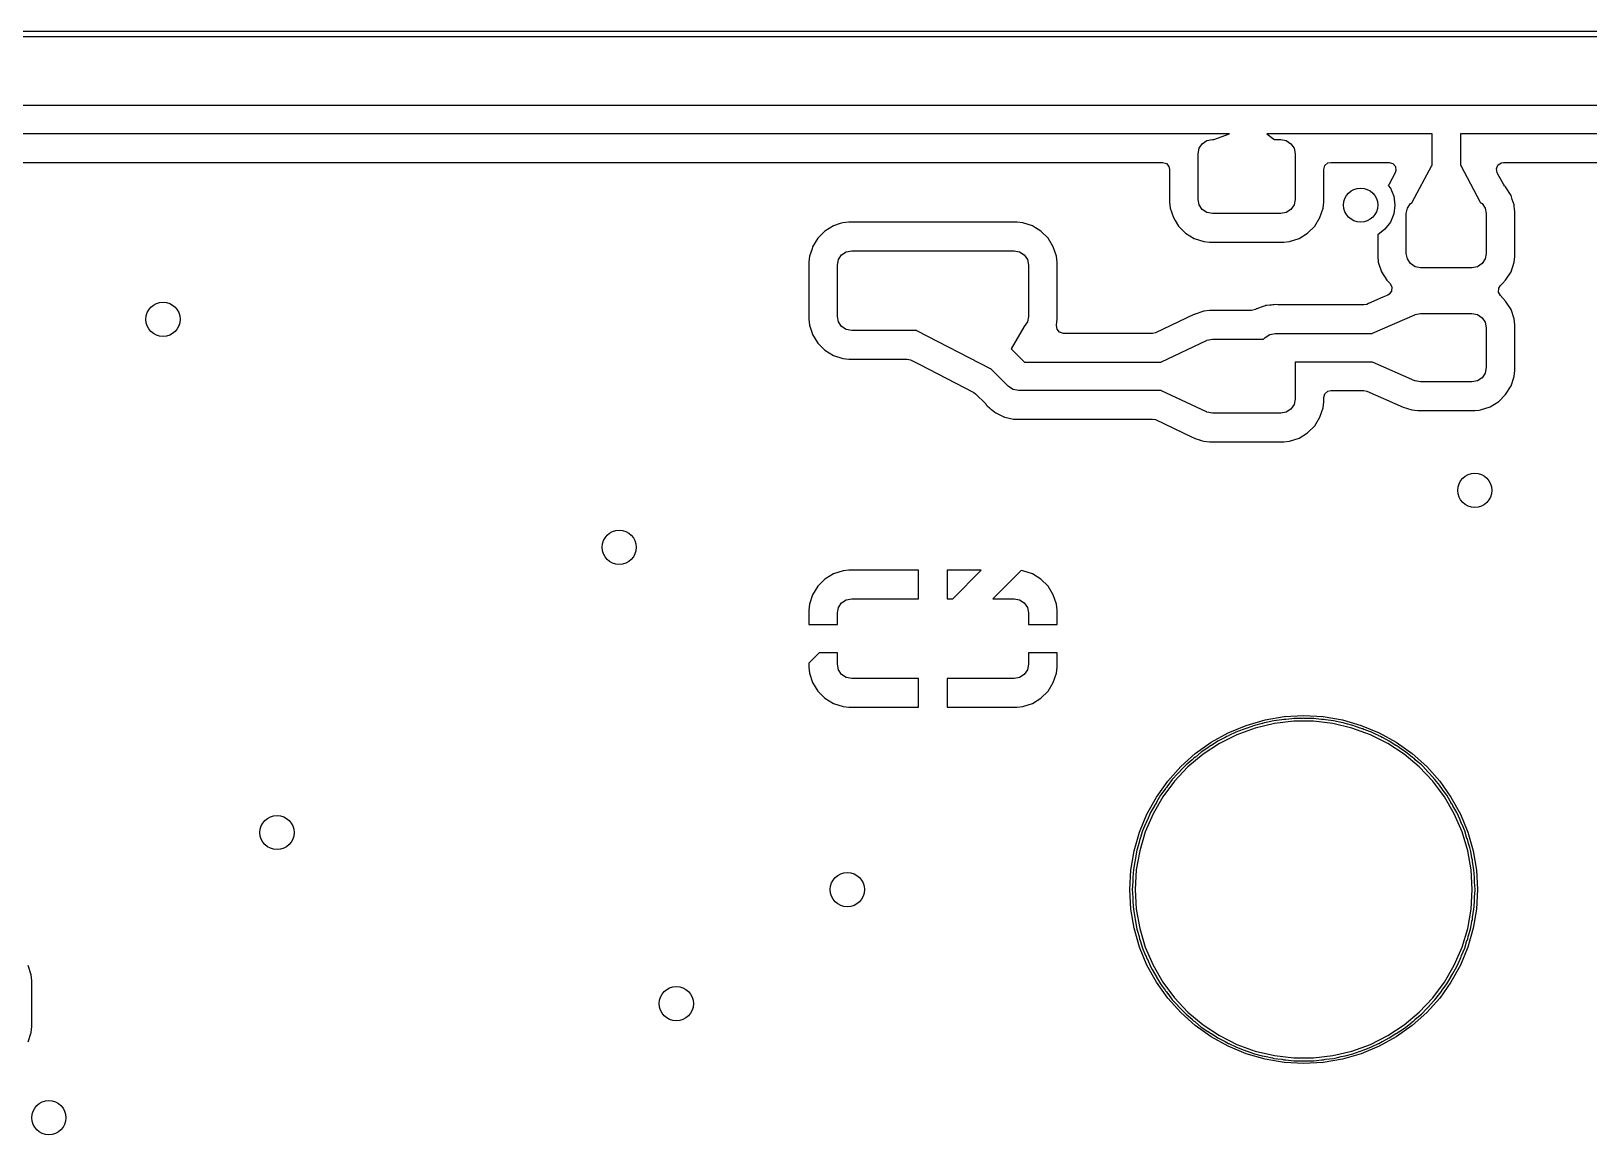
# Model space of a CAD drawing. Extents: x 1.18 to 9.06, y -3.74 to -1.97.
# Drawn here: x 4.555 to 5.63, y -2.728 to -1.967 of the extents above; entities that cross this region are included whole.
import ezdxf

# ---------------------------------------------------------------- set-up
doc = ezdxf.new("R2010")
doc.units = 0
doc.header["$MEASUREMENT"] = 0
doc.layers.add('BLACK', color=7, linetype='CONTINUOUS')

msp = doc.modelspace()

# ---------------------------------------------------------------- linework, layer by layer
at = {"layer": 'BLACK', "linetype": 'CONTINUOUS'}
for p, q in [((1.1811, -1.9665), (9.0551, -1.9665)), ((9.0531, -1.9705), (1.1831, -1.9705)), ((4.3701, -2.0177), (5.3937, -2.0177)), ((5.3937, -2.0177), (5.5315, -2.0177)), ((5.5315, -2.0177), (6.4173, -2.0177)), ((5.3819, -2.0374), (4.3858, -2.0374)), ((5.3631, -2.0442), (5.3663, -2.0421)), ((5.3663, -2.0421), (5.3701, -2.0413)), ((5.3701, -2.0413), (5.3711, -2.0413)), ((5.3711, -2.0413), (5.3819, -2.0374)), ((5.5217, -2.0374), (5.4076, -2.0374)), ((5.4076, -2.0374), (5.4124, -2.0411)), ((5.4124, -2.0411), (5.4126, -2.0413)), ((5.4126, -2.0413), (5.4173, -2.0413)), ((5.4173, -2.0413), (5.4211, -2.0421)), ((5.4211, -2.0421), (5.4243, -2.0442)), ((5.5217, -2.0592), (5.5217, -2.0374)), ((6.4018, -2.0374), (5.5413, -2.0374)), ((5.5413, -2.0374), (5.5413, -2.0592)), ((5.3602, -2.0512), (5.361, -2.0474)), ((5.3602, -2.0827), (5.3602, -2.0512)), ((5.361, -2.0474), (5.3631, -2.0442)), ((5.4243, -2.0442), (5.4264, -2.0474)), ((5.4264, -2.0474), (5.4272, -2.0512)), ((5.4272, -2.0512), (5.4272, -2.0827)), ((4.4606, -2.0571), (5.3356, -2.0571)), ((5.3356, -2.0571), (5.3383, -2.0579)), ((5.3383, -2.0579), (5.3401, -2.06)), ((5.3401, -2.06), (5.3405, -2.062)), ((5.3405, -2.062), (5.3405, -2.0846)), ((5.4469, -2.062), (5.4476, -2.0593)), ((5.4469, -2.0846), (5.4469, -2.062)), ((5.4476, -2.0593), (5.4497, -2.0575)), ((5.4497, -2.0575), (5.4518, -2.0571)), ((5.4518, -2.0571), (5.492, -2.0571)), ((5.492, -2.0571), (5.4946, -2.0579)), ((5.4963, -2.0643), (5.4921, -2.0721)), ((5.4946, -2.0579), (5.4964, -2.06)), ((5.4968, -2.0627), (5.4963, -2.0643)), ((5.4964, -2.06), (5.4968, -2.0627)), ((5.508, -2.0845), (5.5215, -2.0593)), ((5.5215, -2.0593), (5.5217, -2.0592)), ((5.5413, -2.0592), (5.5414, -2.0592)), ((5.5414, -2.0592), (5.5415, -2.0593)), ((5.5415, -2.0593), (5.5549, -2.0845)), ((5.5661, -2.0616), (5.5671, -2.059)), ((5.5667, -2.0643), (5.5661, -2.0616)), ((5.568, -2.0668), (5.5667, -2.0643)), ((5.5671, -2.059), (5.5693, -2.0574)), ((5.5693, -2.0574), (5.571, -2.0571)), ((5.571, -2.0571), (6.3268, -2.0571)), ((5.4921, -2.0721), (5.4915, -2.073)), ((5.4915, -2.073), (5.4929, -2.0748)), ((5.4929, -2.0748), (5.4953, -2.0805)), ((5.5709, -2.0721), (5.568, -2.0668)), ((5.5717, -2.0732), (5.5709, -2.0721)), ((5.5725, -2.0741), (5.5717, -2.0732)), ((5.5762, -2.0799), (5.5725, -2.0741)), ((5.3405, -2.0846), (5.3405, -2.0846)), ((5.3405, -2.0846), (5.3409, -2.0887)), ((5.361, -2.0864), (5.3602, -2.0827)), ((5.4272, -2.0827), (5.4264, -2.0864)), ((5.4465, -2.0887), (5.4469, -2.0846)), ((5.4953, -2.0805), (5.4961, -2.0866)), ((5.5047, -2.0888), (5.5068, -2.0856)), ((5.5068, -2.0856), (5.508, -2.0848)), ((5.508, -2.0848), (5.508, -2.0845)), ((5.508, -2.0848), (5.508, -2.0848)), ((5.5549, -2.0845), (5.555, -2.0848)), ((5.555, -2.0848), (5.5562, -2.0856)), ((5.5562, -2.0856), (5.5583, -2.0888)), ((5.5771, -2.0827), (5.5762, -2.0799)), ((5.5783, -2.0865), (5.5771, -2.0827)), ((5.3409, -2.0887), (5.3409, -2.0887)), ((5.3409, -2.0887), (5.3431, -2.0952)), ((5.3431, -2.0952), (5.3431, -2.0952)), ((5.3431, -2.0952), (5.3443, -2.0972)), ((5.3631, -2.0896), (5.361, -2.0864)), ((5.3663, -2.0918), (5.3631, -2.0896)), ((5.3701, -2.0925), (5.3663, -2.0918)), ((5.4173, -2.0925), (5.3701, -2.0925)), ((5.4211, -2.0918), (5.4173, -2.0925)), ((5.4243, -2.0896), (5.4211, -2.0918)), ((5.4264, -2.0864), (5.4243, -2.0896)), ((5.4407, -2.1011), (5.4443, -2.0952)), ((5.4443, -2.0952), (5.4465, -2.0887)), ((5.4953, -2.0927), (5.4929, -2.0984)), ((5.4961, -2.0866), (5.4953, -2.0927)), ((5.5039, -2.0925), (5.5047, -2.0888)), ((5.5039, -2.1201), (5.5039, -2.0925)), ((5.5583, -2.0888), (5.5591, -2.0925)), ((5.5591, -2.0925), (5.5591, -2.1201)), ((5.5787, -2.0901), (5.5783, -2.0865)), ((5.5783, -2.0865), (5.5783, -2.0865)), ((5.5788, -2.0906), (5.5787, -2.0901)), ((5.5788, -2.122), (5.5788, -2.0906)), ((5.1026, -2.1046), (5.0977, -2.1095)), ((5.1085, -2.101), (5.1026, -2.1046)), ((5.1132, -2.0994), (5.1085, -2.101)), ((5.1085, -2.101), (5.1085, -2.101)), ((5.115, -2.0988), (5.1132, -2.0994)), ((5.1191, -2.0984), (5.115, -2.0988)), ((5.115, -2.0988), (5.115, -2.0988)), ((5.2352, -2.0984), (5.1191, -2.0984)), ((5.1191, -2.0984), (5.1191, -2.0984)), ((5.2393, -2.0988), (5.2352, -2.0984)), ((5.2352, -2.0984), (5.2352, -2.0984)), ((5.2458, -2.101), (5.2393, -2.0988)), ((5.2393, -2.0988), (5.2393, -2.0988)), ((5.2479, -2.1022), (5.2458, -2.101)), ((5.2458, -2.101), (5.2458, -2.101)), ((5.2458, -2.101), (5.2458, -2.101)), ((5.2517, -2.1046), (5.2479, -2.1022)), ((5.2566, -2.1095), (5.2517, -2.1046)), ((5.3443, -2.0972), (5.3467, -2.1011)), ((5.3467, -2.1011), (5.3516, -2.106)), ((5.3516, -2.106), (5.3575, -2.1096)), ((5.4299, -2.1096), (5.4358, -2.106)), ((5.4358, -2.106), (5.4407, -2.1011)), ((5.4843, -2.1071), (5.4842, -2.1071)), ((5.4842, -2.1071), (5.4842, -2.122)), ((5.4891, -2.1033), (5.4843, -2.1071)), ((5.4929, -2.0984), (5.4891, -2.1033)), ((5.0937, -2.1167), (5.0919, -2.1219)), ((5.0941, -2.1154), (5.0937, -2.1167)), ((5.0977, -2.1095), (5.0941, -2.1154)), ((5.0941, -2.1154), (5.0941, -2.1154)), ((5.1173, -2.1189), (5.1211, -2.1181)), ((5.1211, -2.1181), (5.2333, -2.1181)), ((5.2333, -2.1181), (5.237, -2.1189)), ((5.2602, -2.1154), (5.2566, -2.1095)), ((5.2624, -2.1219), (5.2602, -2.1154)), ((5.3575, -2.1096), (5.3641, -2.1118)), ((5.3641, -2.1118), (5.3681, -2.1122)), ((5.3681, -2.1122), (5.4193, -2.1122)), ((5.4193, -2.1122), (5.4233, -2.1118)), ((5.4233, -2.1118), (5.4299, -2.1096)), ((5.0919, -2.1219), (5.0915, -2.126)), ((5.0915, -2.126), (5.0915, -2.1654)), ((5.0919, -2.1219), (5.0919, -2.1219)), ((5.0919, -2.1219), (5.0919, -2.1219)), ((5.1112, -2.128), (5.112, -2.1242)), ((5.1112, -2.1634), (5.1112, -2.128)), ((5.112, -2.1242), (5.1141, -2.121)), ((5.1141, -2.121), (5.1173, -2.1189)), ((5.237, -2.1189), (5.2402, -2.121)), ((5.2402, -2.121), (5.2424, -2.1242)), ((5.2424, -2.1242), (5.2431, -2.128)), ((5.2431, -2.128), (5.2431, -2.1634)), ((5.2628, -2.126), (5.2624, -2.1219)), ((5.2628, -2.1654), (5.2628, -2.126)), ((5.4842, -2.122), (5.4842, -2.122)), ((5.4842, -2.122), (5.4846, -2.1261)), ((5.4846, -2.1261), (5.4846, -2.1261)), ((5.4846, -2.1261), (5.4868, -2.1327)), ((5.5047, -2.1238), (5.5039, -2.1201)), ((5.5068, -2.127), (5.5047, -2.1238)), ((5.51, -2.1292), (5.5068, -2.127)), ((5.5562, -2.127), (5.553, -2.1292)), ((5.5583, -2.1238), (5.5562, -2.127)), ((5.5591, -2.1201), (5.5583, -2.1238)), ((5.5762, -2.1327), (5.5783, -2.1261)), ((5.5783, -2.1261), (5.5788, -2.122)), ((5.4868, -2.1327), (5.4868, -2.1327)), ((5.4868, -2.1327), (5.4904, -2.1385)), ((5.4904, -2.1385), (5.4927, -2.1408)), ((5.5138, -2.1299), (5.51, -2.1292)), ((5.5492, -2.1299), (5.5138, -2.1299)), ((5.553, -2.1292), (5.5492, -2.1299)), ((5.5703, -2.1408), (5.5725, -2.1385)), ((5.5725, -2.1385), (5.5762, -2.1327)), ((5.4877, -2.1502), (5.4779, -2.1545)), ((5.4912, -2.1487), (5.4877, -2.1502)), ((5.4922, -2.1481), (5.4912, -2.1487)), ((5.4938, -2.1459), (5.4922, -2.1481)), ((5.4927, -2.1408), (5.494, -2.1432)), ((5.494, -2.1432), (5.4938, -2.1459)), ((5.5675, -2.1467), (5.5677, -2.144)), ((5.5689, -2.1491), (5.5675, -2.1467)), ((5.5677, -2.144), (5.5689, -2.1422)), ((5.5689, -2.1422), (5.5703, -2.1408)), ((5.5725, -2.1528), (5.5689, -2.1491)), ((5.3641, -2.1598), (5.3575, -2.162)), ((5.3681, -2.1594), (5.3641, -2.1598)), ((5.3641, -2.1598), (5.3641, -2.1598)), ((5.3971, -2.1594), (5.3681, -2.1594)), ((5.3681, -2.1594), (5.3681, -2.1594)), ((5.3998, -2.1586), (5.3971, -2.1594)), ((5.3971, -2.1594), (5.3971, -2.1594)), ((5.4, -2.1585), (5.3998, -2.1586)), ((5.4003, -2.1583), (5.4, -2.1585)), ((5.4006, -2.1582), (5.4003, -2.1583)), ((5.4003, -2.1583), (5.4003, -2.1583)), ((5.4008, -2.1581), (5.4006, -2.1582)), ((5.4006, -2.1582), (5.4006, -2.1582)), ((5.4037, -2.1571), (5.4008, -2.1581)), ((5.4065, -2.1561), (5.4037, -2.1571)), ((5.4068, -2.156), (5.4065, -2.1561)), ((5.4071, -2.156), (5.4068, -2.156)), ((5.4068, -2.156), (5.4068, -2.156)), ((5.4074, -2.1559), (5.4071, -2.156)), ((5.4071, -2.156), (5.4071, -2.156)), ((5.4098, -2.1557), (5.4074, -2.1559)), ((5.4104, -2.1556), (5.4098, -2.1557)), ((5.4108, -2.1556), (5.4104, -2.1556)), ((5.4117, -2.1555), (5.4108, -2.1556)), ((5.412, -2.1555), (5.4117, -2.1555)), ((5.4122, -2.1555), (5.412, -2.1555)), ((5.4125, -2.1555), (5.4122, -2.1555)), ((5.4143, -2.1553), (5.4125, -2.1555)), ((5.4152, -2.1554), (5.4143, -2.1553)), ((5.4159, -2.1555), (5.4152, -2.1554)), ((5.4747, -2.1555), (5.4159, -2.1555)), ((5.4766, -2.1551), (5.4747, -2.1555)), ((5.4779, -2.1545), (5.4766, -2.1551)), ((5.5762, -2.1587), (5.5725, -2.1528)), ((5.5783, -2.1652), (5.5762, -2.1587)), ((5.0915, -2.1654), (5.0919, -2.1694)), ((5.0919, -2.1694), (5.0936, -2.1744)), ((5.112, -2.1672), (5.1112, -2.1634)), ((5.1141, -2.1703), (5.112, -2.1672)), ((5.1173, -2.1725), (5.1141, -2.1703)), ((5.2402, -2.1705), (5.2312, -2.1857)), ((5.2424, -2.1672), (5.2402, -2.1703)), ((5.2402, -2.1703), (5.2402, -2.1704)), ((5.2402, -2.1704), (5.2402, -2.1704)), ((5.2402, -2.1704), (5.2402, -2.1705)), ((5.2431, -2.1634), (5.2424, -2.1672)), ((5.2624, -2.1694), (5.2628, -2.1654)), ((5.2624, -2.1695), (5.2624, -2.1694)), ((5.2624, -2.1694), (5.2624, -2.1694)), ((5.2624, -2.1696), (5.2624, -2.1695)), ((5.2624, -2.1697), (5.2624, -2.1696)), ((5.2624, -2.1696), (5.2624, -2.1696)), ((5.2628, -2.1723), (5.2624, -2.1697)), ((5.2624, -2.1697), (5.2624, -2.1697)), ((5.3573, -2.1621), (5.3307, -2.1747)), ((5.3575, -2.162), (5.3573, -2.1621)), ((5.3575, -2.162), (5.3575, -2.162)), ((5.3575, -2.162), (5.3575, -2.162)), ((5.4806, -2.1751), (5.5097, -2.1623)), ((5.5097, -2.1623), (5.5098, -2.1623)), ((5.5098, -2.1623), (5.51, -2.1622)), ((5.51, -2.1622), (5.5138, -2.1614)), ((5.5138, -2.1614), (5.5492, -2.1614)), ((5.5492, -2.1614), (5.553, -2.1622)), ((5.553, -2.1622), (5.5562, -2.1643)), ((5.5562, -2.1643), (5.5583, -2.1675)), ((5.5583, -2.1675), (5.5591, -2.1713)), ((5.5591, -2.1713), (5.5591, -2.1988)), ((5.5788, -2.1693), (5.5783, -2.1652)), ((5.5788, -2.2008), (5.5788, -2.1693)), ((5.0936, -2.1744), (5.0941, -2.176)), ((5.0941, -2.176), (5.0977, -2.1818)), ((5.0977, -2.1818), (5.1026, -2.1867)), ((5.1211, -2.1732), (5.1173, -2.1725)), ((5.166, -2.1732), (5.1211, -2.1732)), ((5.1661, -2.1734), (5.166, -2.1732)), ((5.217, -2.1995), (5.1661, -2.1734)), ((5.2646, -2.1744), (5.2628, -2.1723)), ((5.2672, -2.1752), (5.2646, -2.1744)), ((5.3287, -2.1752), (5.2672, -2.1752)), ((5.3307, -2.1747), (5.3287, -2.1752)), ((5.3349, -2.1948), (5.366, -2.18)), ((5.366, -2.18), (5.3661, -2.18)), ((5.3661, -2.18), (5.3663, -2.1799)), ((5.3663, -2.1799), (5.3701, -2.1791)), ((5.3701, -2.1791), (5.4054, -2.1791)), ((5.4054, -2.1791), (5.4064, -2.1781)), ((5.4064, -2.1781), (5.4096, -2.1759)), ((5.4096, -2.1759), (5.4134, -2.1752)), ((5.4134, -2.1752), (5.4134, -2.1752)), ((5.4134, -2.1752), (5.4804, -2.1752)), ((5.4804, -2.1752), (5.4806, -2.1751)), ((5.4804, -2.1752), (5.4804, -2.1752)), ((5.1026, -2.1867), (5.1085, -2.1903)), ((5.1085, -2.1903), (5.115, -2.1925)), ((5.115, -2.1925), (5.1191, -2.1929)), ((5.1191, -2.1929), (5.1594, -2.1929)), ((5.1594, -2.1929), (5.1616, -2.1935)), ((5.1616, -2.1935), (5.1676, -2.1965)), ((5.2312, -2.1857), (5.2312, -2.1858)), ((5.2312, -2.1858), (5.2403, -2.1949)), ((5.1676, -2.1965), (5.2053, -2.2159)), ((5.2171, -2.1996), (5.217, -2.1995)), ((5.2293, -2.2117), (5.2171, -2.1996)), ((5.2403, -2.1949), (5.3348, -2.1949)), ((5.3348, -2.1949), (5.3348, -2.1948)), ((5.3348, -2.1948), (5.3349, -2.1948)), ((5.4805, -2.1949), (5.4272, -2.1949)), ((5.4272, -2.1949), (5.4272, -2.2205)), ((5.4806, -2.195), (5.4805, -2.1949)), ((5.5097, -2.2078), (5.4806, -2.195)), ((5.5583, -2.2026), (5.5562, -2.2058)), ((5.5591, -2.1988), (5.5583, -2.2026)), ((5.5783, -2.2048), (5.5788, -2.2008)), ((5.2325, -2.2138), (5.2293, -2.2117)), ((5.2293, -2.2117), (5.2293, -2.2117)), ((5.2362, -2.2146), (5.2325, -2.2138)), ((5.3348, -2.2146), (5.2362, -2.2146)), ((5.3349, -2.2147), (5.3348, -2.2146)), ((5.366, -2.2294), (5.3349, -2.2147)), ((5.4497, -2.215), (5.4518, -2.2146)), ((5.4518, -2.2146), (5.4747, -2.2146)), ((5.4747, -2.2146), (5.4766, -2.215)), ((5.4766, -2.215), (5.5017, -2.226)), ((5.5099, -2.2078), (5.5097, -2.2078)), ((5.51, -2.2079), (5.5099, -2.2078)), ((5.5138, -2.2087), (5.51, -2.2079)), ((5.5492, -2.2087), (5.5138, -2.2087)), ((5.553, -2.2079), (5.5492, -2.2087)), ((5.5562, -2.2058), (5.553, -2.2079)), ((5.5725, -2.2173), (5.5762, -2.2114)), ((5.5762, -2.2114), (5.5783, -2.2048)), ((5.2053, -2.2159), (5.2065, -2.2168)), ((5.2065, -2.2168), (5.2136, -2.2238)), ((5.2136, -2.2238), (5.214, -2.2244)), ((5.214, -2.2244), (5.2146, -2.2251)), ((5.2146, -2.2251), (5.2162, -2.2265)), ((5.4264, -2.2242), (5.4243, -2.2274)), ((5.4272, -2.2205), (5.4264, -2.2242)), ((5.4465, -2.2265), (5.4469, -2.2224)), ((5.4469, -2.2195), (5.4476, -2.2168)), ((5.4469, -2.2224), (5.4469, -2.2195)), ((5.4476, -2.2168), (5.4497, -2.215)), ((5.5618, -2.2258), (5.5677, -2.2222)), ((5.5677, -2.2222), (5.5725, -2.2173)), ((5.2162, -2.2265), (5.2163, -2.2266)), ((5.2163, -2.2266), (5.2165, -2.2268)), ((5.2165, -2.2268), (5.2165, -2.2268)), ((5.2165, -2.2268), (5.2172, -2.2274)), ((5.2172, -2.2274), (5.2176, -2.2276)), ((5.2176, -2.2276), (5.2199, -2.2296)), ((5.2199, -2.2296), (5.2199, -2.2296)), ((5.2199, -2.2296), (5.2201, -2.2297)), ((5.2201, -2.2297), (5.2201, -2.2297)), ((5.2201, -2.2297), (5.2204, -2.2299)), ((5.2204, -2.2299), (5.2204, -2.2299)), ((5.2204, -2.2299), (5.2206, -2.23)), ((5.2206, -2.23), (5.2206, -2.23)), ((5.2206, -2.23), (5.2206, -2.23)), ((5.2206, -2.23), (5.2233, -2.2313)), ((5.2233, -2.2313), (5.226, -2.2327)), ((5.226, -2.2327), (5.226, -2.2327)), ((5.226, -2.2327), (5.2263, -2.2328)), ((5.2263, -2.2328), (5.2263, -2.2328)), ((5.2263, -2.2328), (5.2266, -2.2329)), ((5.2266, -2.2329), (5.2266, -2.2329)), ((5.2266, -2.2329), (5.2269, -2.233)), ((5.2269, -2.233), (5.2298, -2.2336)), ((5.2298, -2.2336), (5.2298, -2.2336)), ((5.2298, -2.2336), (5.2328, -2.2343)), ((5.2328, -2.2343), (5.2328, -2.2343)), ((5.2328, -2.2343), (5.233, -2.2343)), ((5.233, -2.2343), (5.233, -2.2343)), ((5.233, -2.2343), (5.2333, -2.2343)), ((5.2333, -2.2343), (5.2333, -2.2343)), ((5.2333, -2.2343), (5.2336, -2.2344)), ((5.2336, -2.2344), (5.2366, -2.2343)), ((5.2336, -2.2344), (5.2336, -2.2344)), ((5.2336, -2.2344), (5.2336, -2.2344)), ((5.2366, -2.2343), (5.3287, -2.2343)), ((5.3287, -2.2343), (5.3307, -2.2347)), ((5.3307, -2.2347), (5.3561, -2.2468)), ((5.3662, -2.2295), (5.366, -2.2294)), ((5.3663, -2.2296), (5.3662, -2.2295)), ((5.3701, -2.2303), (5.3663, -2.2296)), ((5.4173, -2.2303), (5.3701, -2.2303)), ((5.4211, -2.2296), (5.4173, -2.2303)), ((5.4243, -2.2274), (5.4211, -2.2296)), ((5.4407, -2.2389), (5.4443, -2.233)), ((5.4443, -2.233), (5.4465, -2.2265)), ((5.5017, -2.226), (5.5047, -2.2269)), ((5.5047, -2.2269), (5.5078, -2.228)), ((5.5078, -2.228), (5.5118, -2.2284)), ((5.5118, -2.2284), (5.5512, -2.2284)), ((5.5512, -2.2284), (5.5542, -2.2281)), ((5.5512, -2.2284), (5.5512, -2.2284)), ((5.5512, -2.2284), (5.5512, -2.2284)), ((5.5542, -2.2281), (5.5552, -2.228)), ((5.5552, -2.228), (5.5618, -2.2258)), ((5.3561, -2.2468), (5.3573, -2.2473)), ((5.4299, -2.2474), (5.4358, -2.2438)), ((5.4358, -2.2438), (5.4407, -2.2389)), ((5.3573, -2.2473), (5.3575, -2.2474)), ((5.3575, -2.2474), (5.3575, -2.2474)), ((5.3575, -2.2474), (5.3575, -2.2474)), ((5.3575, -2.2474), (5.3581, -2.2476)), ((5.3581, -2.2476), (5.3612, -2.2487)), ((5.3612, -2.2487), (5.3612, -2.2487)), ((5.3612, -2.2487), (5.3614, -2.2488)), ((5.3614, -2.2488), (5.3617, -2.2489)), ((5.3617, -2.2489), (5.3619, -2.2489)), ((5.3619, -2.2489), (5.3619, -2.2489)), ((5.3619, -2.2489), (5.3623, -2.249)), ((5.3623, -2.249), (5.3641, -2.2496)), ((5.3641, -2.2496), (5.3681, -2.25)), ((5.3681, -2.25), (5.4193, -2.25)), ((5.4193, -2.25), (5.4233, -2.2496)), ((5.4233, -2.2496), (5.4299, -2.2474)), ((5.1085, -2.3412), (5.1026, -2.3448)), ((5.1151, -2.339), (5.1085, -2.3412)), ((5.1085, -2.3412), (5.1085, -2.3412)), ((5.1191, -2.3386), (5.1151, -2.339)), ((5.1151, -2.339), (5.1151, -2.339)), ((5.1673, -2.3386), (5.1191, -2.3386)), ((5.1191, -2.3386), (5.1191, -2.3386)), ((5.1673, -2.3583), (5.1673, -2.3386)), ((5.2105, -2.3386), (5.187, -2.3386)), ((5.187, -2.3386), (5.187, -2.3583)), ((5.1908, -2.3583), (5.2105, -2.3386)), ((5.238, -2.3389), (5.2186, -2.3583)), ((5.2393, -2.339), (5.238, -2.3389)), ((5.2458, -2.3412), (5.2393, -2.339)), ((5.2517, -2.3448), (5.2458, -2.3412)), ((5.2458, -2.3412), (5.2458, -2.3412)), ((5.0977, -2.3497), (5.0941, -2.3555)), ((5.1026, -2.3448), (5.0977, -2.3497)), ((5.0977, -2.3497), (5.0977, -2.3497)), ((5.1026, -2.3448), (5.1026, -2.3448)), ((5.2566, -2.3497), (5.2517, -2.3448)), ((5.2517, -2.3448), (5.2517, -2.3448)), ((5.2602, -2.3555), (5.2566, -2.3497)), ((5.2566, -2.3497), (5.2566, -2.3497)), ((5.0919, -2.3621), (5.0915, -2.3661)), ((5.0941, -2.3555), (5.0919, -2.3621)), ((5.0941, -2.3555), (5.0941, -2.3555)), ((5.1112, -2.3681), (5.112, -2.3643)), ((5.112, -2.3643), (5.1141, -2.3612)), ((5.1141, -2.3612), (5.1173, -2.359)), ((5.1173, -2.359), (5.1211, -2.3583)), ((5.1211, -2.3583), (5.1673, -2.3583)), ((5.187, -2.3583), (5.1908, -2.3583)), ((5.2186, -2.3583), (5.2333, -2.3583)), ((5.2333, -2.3583), (5.237, -2.359)), ((5.237, -2.359), (5.2402, -2.3612)), ((5.2402, -2.3612), (5.2424, -2.3643)), ((5.2424, -2.3643), (5.2431, -2.3681)), ((5.2624, -2.3621), (5.2602, -2.3555)), ((5.2602, -2.3555), (5.2602, -2.3555)), ((5.2628, -2.3661), (5.2624, -2.3621)), ((5.2624, -2.3621), (5.2624, -2.3621)), ((5.0915, -2.3661), (5.0915, -2.376)), ((5.0915, -2.376), (5.0945, -2.376)), ((5.0945, -2.376), (5.0945, -2.376)), ((5.0945, -2.376), (5.0945, -2.376)), ((5.0945, -2.376), (5.1112, -2.376)), ((5.1112, -2.376), (5.1112, -2.3681)), ((5.2431, -2.3681), (5.2431, -2.376)), ((5.2431, -2.376), (5.2628, -2.376)), ((5.2628, -2.376), (5.2628, -2.3661)), ((5.2628, -2.3661), (5.2628, -2.3661)), ((5.0986, -2.3957), (5.0915, -2.4027)), ((5.1112, -2.3957), (5.0986, -2.3957)), ((5.1112, -2.4035), (5.1112, -2.3957)), ((5.2628, -2.3957), (5.2431, -2.3957)), ((5.2431, -2.3957), (5.2431, -2.4035)), ((5.2628, -2.4055), (5.2628, -2.3957)), ((5.0915, -2.4027), (5.0915, -2.4055)), ((5.0915, -2.4055), (5.0919, -2.4096)), ((5.112, -2.4073), (5.1112, -2.4035)), ((5.1141, -2.4105), (5.112, -2.4073)), ((5.2424, -2.4073), (5.2402, -2.4105)), ((5.2431, -2.4035), (5.2424, -2.4073)), ((5.2624, -2.4096), (5.2628, -2.4055)), ((5.2628, -2.4055), (5.2628, -2.4055)), ((5.0919, -2.4096), (5.0919, -2.4096)), ((5.0919, -2.4096), (5.0941, -2.4161)), ((5.0941, -2.4161), (5.0941, -2.4161)), ((5.0941, -2.4161), (5.0977, -2.422)), ((5.1173, -2.4126), (5.1141, -2.4105)), ((5.1211, -2.4134), (5.1173, -2.4126)), ((5.1673, -2.4134), (5.1211, -2.4134)), ((5.1673, -2.4331), (5.1673, -2.4134)), ((5.2333, -2.4134), (5.187, -2.4134)), ((5.187, -2.4134), (5.187, -2.4331)), ((5.237, -2.4126), (5.2333, -2.4134)), ((5.2402, -2.4105), (5.237, -2.4126)), ((5.2566, -2.422), (5.2602, -2.4161)), ((5.2602, -2.4161), (5.2624, -2.4096)), ((5.2602, -2.4161), (5.2602, -2.4161)), ((5.0977, -2.422), (5.0977, -2.422)), ((5.0977, -2.422), (5.1026, -2.4269)), ((5.1026, -2.4269), (5.1026, -2.4269)), ((5.1026, -2.4269), (5.1085, -2.4305)), ((5.2458, -2.4305), (5.2517, -2.4269)), ((5.2517, -2.4269), (5.2566, -2.422)), ((5.2517, -2.4269), (5.2517, -2.4269)), ((5.2566, -2.422), (5.2566, -2.422)), ((5.1085, -2.4305), (5.1085, -2.4305)), ((5.1085, -2.4305), (5.1151, -2.4327)), ((5.1151, -2.4327), (5.1191, -2.4331)), ((5.1191, -2.4331), (5.1673, -2.4331)), ((5.1673, -2.4331), (5.1673, -2.4331)), ((5.187, -2.4331), (5.2352, -2.4331)), ((5.2352, -2.4331), (5.2393, -2.4327)), ((5.2352, -2.4331), (5.2352, -2.4331)), ((5.2393, -2.4327), (5.2458, -2.4305)), ((5.2393, -2.4327), (5.2393, -2.4327)), ((5.2458, -2.4305), (5.2458, -2.4305)), ((5.4064, -2.442), (5.4196, -2.4397)), ((5.4196, -2.4397), (5.4331, -2.439)), ((5.4331, -2.439), (5.4465, -2.4397)), ((5.4465, -2.4397), (5.4598, -2.442)), ((5.3692, -2.4574), (5.381, -2.4509)), ((5.381, -2.4509), (5.3934, -2.4457)), ((5.3862, -2.4504), (5.3814, -2.4528)), ((5.3913, -2.4485), (5.3862, -2.4504)), ((5.3862, -2.4504), (5.3862, -2.4504)), ((5.3997, -2.4476), (5.387, -2.4522)), ((5.3914, -2.4485), (5.3913, -2.4485)), ((5.3926, -2.448), (5.3914, -2.4485)), ((5.3939, -2.4476), (5.3926, -2.448)), ((5.3926, -2.448), (5.3926, -2.448)), ((5.3934, -2.4457), (5.4064, -2.442)), ((5.394, -2.4476), (5.3939, -2.4476)), ((5.3991, -2.4457), (5.394, -2.4476)), ((5.4044, -2.4444), (5.3991, -2.4457)), ((5.3991, -2.4457), (5.3991, -2.4457)), ((5.4129, -2.4445), (5.3997, -2.4476)), ((5.4046, -2.4444), (5.4044, -2.4444)), ((5.4058, -2.444), (5.4046, -2.4444)), ((5.4071, -2.4438), (5.4058, -2.444)), ((5.4058, -2.444), (5.4058, -2.444)), ((5.4072, -2.4438), (5.4071, -2.4438)), ((5.4125, -2.4425), (5.4072, -2.4438)), ((5.4179, -2.4419), (5.4125, -2.4425)), ((5.4125, -2.4425), (5.4125, -2.4425)), ((5.4263, -2.4429), (5.4129, -2.4445)), ((5.4181, -2.4419), (5.4179, -2.4419)), ((5.4193, -2.4416), (5.4181, -2.4419)), ((5.4207, -2.4416), (5.4193, -2.4416)), ((5.4208, -2.4416), (5.4207, -2.4416)), ((5.425, -2.4411), (5.4208, -2.4416)), ((5.4262, -2.4409), (5.425, -2.4411)), ((5.4316, -2.4409), (5.4262, -2.4409)), ((5.4398, -2.4429), (5.4263, -2.4429)), ((5.4318, -2.4409), (5.4316, -2.4409)), ((5.4324, -2.4409), (5.4318, -2.4409)), ((5.4331, -2.4408), (5.4324, -2.4409)), ((5.4337, -2.4409), (5.4331, -2.4408)), ((5.4331, -2.4408), (5.4331, -2.4408)), ((5.4344, -2.4409), (5.4337, -2.4409)), ((5.4345, -2.4409), (5.4344, -2.4409)), ((5.44, -2.4409), (5.4345, -2.4409)), ((5.4533, -2.4445), (5.4398, -2.4429)), ((5.4416, -2.4411), (5.44, -2.4409)), ((5.4453, -2.4416), (5.4416, -2.4411)), ((5.4455, -2.4416), (5.4453, -2.4416)), ((5.4468, -2.4416), (5.4455, -2.4416)), ((5.4481, -2.4419), (5.4468, -2.4416)), ((5.4482, -2.4419), (5.4481, -2.4419)), ((5.4536, -2.4425), (5.4482, -2.4419)), ((5.4664, -2.4476), (5.4533, -2.4445)), ((5.4589, -2.4438), (5.4536, -2.4425)), ((5.4536, -2.4425), (5.4536, -2.4425)), ((5.459, -2.4438), (5.4589, -2.4438)), ((5.4603, -2.444), (5.459, -2.4438)), ((5.4598, -2.442), (5.4727, -2.4457)), ((5.4616, -2.4444), (5.4603, -2.444)), ((5.4603, -2.444), (5.4603, -2.444)), ((5.4603, -2.444), (5.4603, -2.444)), ((5.4603, -2.444), (5.4603, -2.444)), ((5.4603, -2.444), (5.4603, -2.444)), ((5.4617, -2.4444), (5.4616, -2.4444)), ((5.467, -2.4457), (5.4617, -2.4444)), ((5.4792, -2.4522), (5.4664, -2.4476)), ((5.4721, -2.4476), (5.467, -2.4457)), ((5.467, -2.4457), (5.467, -2.4457)), ((5.467, -2.4457), (5.467, -2.4457)), ((5.4722, -2.4476), (5.4721, -2.4476)), ((5.4735, -2.448), (5.4722, -2.4476)), ((5.4727, -2.4457), (5.4852, -2.4509)), ((5.4738, -2.4481), (5.4735, -2.448)), ((5.4735, -2.448), (5.4735, -2.448)), ((5.4735, -2.448), (5.4735, -2.448)), ((5.4747, -2.4485), (5.4738, -2.4481)), ((5.4748, -2.4485), (5.4747, -2.4485)), ((5.4786, -2.4499), (5.4748, -2.4485)), ((5.4799, -2.4504), (5.4786, -2.4499)), ((5.4826, -2.4517), (5.4799, -2.4504)), ((5.4852, -2.4509), (5.497, -2.4574)), ((5.3582, -2.4652), (5.3692, -2.4574)), ((5.3669, -2.4612), (5.3624, -2.4641)), ((5.3749, -2.4583), (5.3636, -2.4657)), ((5.3671, -2.4611), (5.3669, -2.4612)), ((5.3678, -2.4605), (5.3671, -2.4611)), ((5.3681, -2.4603), (5.3678, -2.4605)), ((5.3692, -2.4596), (5.3681, -2.4603)), ((5.3681, -2.4603), (5.3681, -2.4603)), ((5.3681, -2.4603), (5.3681, -2.4603)), ((5.3694, -2.4596), (5.3692, -2.4596)), ((5.3739, -2.4566), (5.3694, -2.4596)), ((5.3788, -2.4541), (5.3739, -2.4566)), ((5.3739, -2.4566), (5.3739, -2.4566)), ((5.387, -2.4522), (5.3749, -2.4583)), ((5.3789, -2.4541), (5.3788, -2.4541)), ((5.38, -2.4534), (5.3789, -2.4541)), ((5.3812, -2.4529), (5.38, -2.4534)), ((5.38, -2.4534), (5.38, -2.4534)), ((5.3814, -2.4528), (5.3812, -2.4529)), ((5.4912, -2.4583), (5.4792, -2.4522)), ((5.4848, -2.4528), (5.4826, -2.4517)), ((5.4849, -2.4529), (5.4848, -2.4528)), ((5.4861, -2.4534), (5.4849, -2.4529)), ((5.4873, -2.4541), (5.4861, -2.4534)), ((5.4861, -2.4534), (5.4861, -2.4534)), ((5.4861, -2.4534), (5.4861, -2.4534)), ((5.4874, -2.4541), (5.4873, -2.4541)), ((5.4922, -2.4566), (5.4874, -2.4541)), ((5.5025, -2.4657), (5.4912, -2.4583)), ((5.4968, -2.4596), (5.4922, -2.4566)), ((5.4969, -2.4596), (5.4968, -2.4596)), ((5.498, -2.4603), (5.4969, -2.4596)), ((5.497, -2.4574), (5.5079, -2.4652)), ((5.4991, -2.4611), (5.498, -2.4603)), ((5.4992, -2.4612), (5.4991, -2.4611)), ((5.5037, -2.4641), (5.4992, -2.4612)), ((5.3519, -2.473), (5.3481, -2.4769)), ((5.3482, -2.4741), (5.3582, -2.4652)), ((5.356, -2.4695), (5.3519, -2.473)), ((5.3636, -2.4657), (5.3532, -2.4744)), ((5.3561, -2.4694), (5.356, -2.4695)), ((5.3571, -2.4685), (5.3561, -2.4694)), ((5.3581, -2.4677), (5.3571, -2.4685)), ((5.3583, -2.4676), (5.3581, -2.4677)), ((5.3624, -2.4641), (5.3583, -2.4676)), ((5.3624, -2.4641), (5.3624, -2.4641)), ((5.5129, -2.4744), (5.5025, -2.4657)), ((5.5079, -2.4676), (5.5037, -2.4641)), ((5.5079, -2.4652), (5.518, -2.4741)), ((5.508, -2.4677), (5.5079, -2.4676)), ((5.5091, -2.4685), (5.508, -2.4677)), ((5.5095, -2.4689), (5.5091, -2.4685)), ((5.51, -2.4694), (5.5095, -2.4689)), ((5.5101, -2.4695), (5.51, -2.4694)), ((5.5115, -2.4707), (5.5101, -2.4695)), ((5.5143, -2.473), (5.5115, -2.4707)), ((5.518, -2.4769), (5.5143, -2.473)), ((5.3392, -2.4842), (5.3482, -2.4741)), ((5.3424, -2.483), (5.3392, -2.4873)), ((5.3462, -2.479), (5.3424, -2.483)), ((5.3532, -2.4744), (5.344, -2.4843)), ((5.3471, -2.4779), (5.3462, -2.4789)), ((5.3462, -2.4789), (5.3462, -2.479)), ((5.348, -2.477), (5.3471, -2.4779)), ((5.3481, -2.4769), (5.348, -2.477)), ((5.5222, -2.4843), (5.5129, -2.4744)), ((5.518, -2.4741), (5.527, -2.4842)), ((5.5181, -2.477), (5.518, -2.4769)), ((5.5191, -2.4779), (5.5181, -2.477)), ((5.5199, -2.4789), (5.5191, -2.4779)), ((5.5191, -2.4779), (5.5191, -2.4779)), ((5.52, -2.479), (5.5199, -2.4789)), ((5.5237, -2.483), (5.52, -2.479)), ((5.527, -2.4873), (5.5237, -2.483)), ((5.5237, -2.483), (5.5237, -2.483)), ((5.3314, -2.4952), (5.3392, -2.4842)), ((5.3342, -2.494), (5.3315, -2.4987)), ((5.3374, -2.4897), (5.3342, -2.494)), ((5.3342, -2.494), (5.3342, -2.494)), ((5.344, -2.4843), (5.3359, -2.4951)), ((5.3375, -2.4896), (5.3374, -2.4897)), ((5.3383, -2.4885), (5.3375, -2.4896)), ((5.3391, -2.4875), (5.3383, -2.4885)), ((5.3383, -2.4885), (5.3383, -2.4885)), ((5.3392, -2.4873), (5.3391, -2.4875)), ((5.5303, -2.4951), (5.5222, -2.4843)), ((5.527, -2.4842), (5.5347, -2.4952)), ((5.527, -2.4875), (5.527, -2.4873)), ((5.5279, -2.4885), (5.527, -2.4875)), ((5.5284, -2.4892), (5.5279, -2.4885)), ((5.5286, -2.4896), (5.5284, -2.4892)), ((5.5287, -2.4897), (5.5286, -2.4896)), ((5.5319, -2.494), (5.5287, -2.4897)), ((5.5342, -2.498), (5.5319, -2.494)), ((5.5319, -2.494), (5.5319, -2.494)), ((5.3249, -2.507), (5.3314, -2.4952)), ((5.33, -2.5012), (5.3273, -2.5059)), ((5.3359, -2.4951), (5.3291, -2.5068)), ((5.3301, -2.5011), (5.33, -2.5012)), ((5.3307, -2.5), (5.3301, -2.5011)), ((5.3314, -2.4989), (5.3307, -2.5)), ((5.3307, -2.5), (5.3307, -2.5)), ((5.3315, -2.4987), (5.3314, -2.4989)), ((5.537, -2.5068), (5.5303, -2.4951)), ((5.5346, -2.4987), (5.5342, -2.498)), ((5.5347, -2.4989), (5.5346, -2.4987)), ((5.5347, -2.4952), (5.5413, -2.507)), ((5.5354, -2.5), (5.5347, -2.4989)), ((5.5355, -2.5), (5.5354, -2.5)), ((5.536, -2.5011), (5.5355, -2.5)), ((5.5361, -2.5012), (5.536, -2.5011)), ((5.5388, -2.5059), (5.5361, -2.5012)), ((5.3197, -2.5194), (5.3249, -2.507)), ((5.324, -2.5136), (5.3219, -2.5186)), ((5.3291, -2.5068), (5.3237, -2.5193)), ((5.3241, -2.5135), (5.324, -2.5136)), ((5.3245, -2.5122), (5.3241, -2.5135)), ((5.3251, -2.5111), (5.3245, -2.5122)), ((5.3245, -2.5122), (5.3245, -2.5122)), ((5.3252, -2.5109), (5.3251, -2.5111)), ((5.3273, -2.5059), (5.3252, -2.5109)), ((5.3273, -2.5059), (5.3273, -2.5059)), ((5.5424, -2.5193), (5.537, -2.5068)), ((5.541, -2.5109), (5.5388, -2.5059)), ((5.541, -2.5111), (5.541, -2.5109)), ((5.5416, -2.5122), (5.541, -2.5111)), ((5.5413, -2.507), (5.5464, -2.5194)), ((5.5421, -2.5135), (5.5416, -2.5122)), ((5.5416, -2.5122), (5.5416, -2.5122)), ((5.5416, -2.5122), (5.5416, -2.5122)), ((5.5421, -2.5136), (5.5421, -2.5135)), ((5.5424, -2.5141), (5.5421, -2.5136)), ((5.5443, -2.5186), (5.5424, -2.5141)), ((5.316, -2.5323), (5.3197, -2.5194)), ((5.3195, -2.5266), (5.3179, -2.5318)), ((5.3198, -2.5252), (5.3195, -2.5264)), ((5.3195, -2.5264), (5.3195, -2.5266)), ((5.3203, -2.5239), (5.3198, -2.5252)), ((5.3237, -2.5193), (5.3199, -2.5322)), ((5.3219, -2.5186), (5.3203, -2.5238)), ((5.3203, -2.5238), (5.3203, -2.5239)), ((5.5463, -2.5322), (5.5424, -2.5193)), ((5.5458, -2.5238), (5.5443, -2.5186)), ((5.5459, -2.5239), (5.5458, -2.5238)), ((5.5463, -2.5252), (5.5459, -2.5239)), ((5.5459, -2.5239), (5.5459, -2.5239)), ((5.5466, -2.5264), (5.5463, -2.5252)), ((5.5463, -2.5252), (5.5463, -2.5252)), ((5.5464, -2.5194), (5.5501, -2.5323)), ((5.5467, -2.5266), (5.5466, -2.5264)), ((5.5477, -2.53), (5.5467, -2.5266)), ((5.3137, -2.5456), (5.316, -2.5323)), ((5.317, -2.5373), (5.3167, -2.5385)), ((5.3179, -2.5318), (5.317, -2.5371)), ((5.317, -2.5371), (5.317, -2.5373)), ((5.3199, -2.5322), (5.3175, -2.5455)), ((5.3179, -2.5318), (5.3179, -2.5318)), ((5.5486, -2.5455), (5.5463, -2.5322)), ((5.5482, -2.5318), (5.5477, -2.53)), ((5.5484, -2.5327), (5.5482, -2.5318)), ((5.5482, -2.5318), (5.5482, -2.5318)), ((5.5492, -2.5371), (5.5484, -2.5327)), ((5.5492, -2.5373), (5.5492, -2.5371)), ((5.5495, -2.5385), (5.5492, -2.5373)), ((5.5501, -2.5323), (5.5524, -2.5456)), ((5.313, -2.5591), (5.3137, -2.5456)), ((5.3155, -2.5453), (5.3152, -2.5507)), ((5.3165, -2.54), (5.3155, -2.5453)), ((5.3155, -2.5453), (5.3155, -2.5453)), ((5.3167, -2.5385), (5.3165, -2.5398)), ((5.3165, -2.5398), (5.3165, -2.54)), ((5.3167, -2.5385), (5.3167, -2.5385)), ((5.3175, -2.5455), (5.3167, -2.5591)), ((5.5494, -2.5591), (5.5486, -2.5455)), ((5.5496, -2.5398), (5.5495, -2.5385)), ((5.5497, -2.54), (5.5496, -2.5398)), ((5.5506, -2.5453), (5.5497, -2.54)), ((5.5509, -2.5507), (5.5506, -2.5453)), ((5.5524, -2.5456), (5.5531, -2.5591)), ((5.3137, -2.5725), (5.313, -2.5591)), ((5.3151, -2.5536), (5.3147, -2.5591)), ((5.3147, -2.5591), (5.3147, -2.5591)), ((5.3147, -2.5591), (5.3151, -2.5645)), ((5.3152, -2.5509), (5.3151, -2.5522)), ((5.3151, -2.5522), (5.3151, -2.5535)), ((5.3151, -2.5535), (5.3151, -2.5536)), ((5.3152, -2.5507), (5.3152, -2.5509)), ((5.3167, -2.5591), (5.3175, -2.5726)), ((5.5486, -2.5726), (5.5494, -2.5591)), ((5.5509, -2.5509), (5.5509, -2.5507)), ((5.5511, -2.5522), (5.5509, -2.5509)), ((5.5511, -2.554), (5.5511, -2.5522)), ((5.5512, -2.5562), (5.5511, -2.554)), ((5.5514, -2.5591), (5.5512, -2.5562)), ((5.5514, -2.5598), (5.5514, -2.5591)), ((5.5514, -2.5591), (5.5514, -2.5591)), ((5.5531, -2.5591), (5.5524, -2.5725)), ((5.3151, -2.5645), (5.3151, -2.5646)), ((5.3151, -2.5646), (5.3151, -2.5659)), ((5.3151, -2.5659), (5.3152, -2.5672)), ((5.3152, -2.5672), (5.3152, -2.5674)), ((5.3152, -2.5674), (5.3155, -2.5728)), ((5.5506, -2.5728), (5.5509, -2.5674)), ((5.5509, -2.5672), (5.5511, -2.5659)), ((5.5509, -2.5674), (5.5509, -2.5672)), ((5.5511, -2.5641), (5.5514, -2.5598)), ((5.5511, -2.5659), (5.5511, -2.5641)), ((5.316, -2.5858), (5.3137, -2.5725)), ((5.3155, -2.5728), (5.3155, -2.5728)), ((5.3155, -2.5728), (5.3165, -2.5781)), ((5.3165, -2.5781), (5.3165, -2.5783)), ((5.3165, -2.5783), (5.3167, -2.5796)), ((5.3167, -2.5796), (5.3167, -2.5796)), ((5.3167, -2.5796), (5.317, -2.5809)), ((5.3175, -2.5726), (5.3199, -2.5859)), ((5.5463, -2.5859), (5.5486, -2.5726)), ((5.5492, -2.5809), (5.5495, -2.5796)), ((5.5495, -2.5796), (5.5496, -2.5783)), ((5.5496, -2.5783), (5.5497, -2.5781)), ((5.5497, -2.5781), (5.5506, -2.5728)), ((5.5524, -2.5725), (5.5501, -2.5858)), ((5.3197, -2.5987), (5.316, -2.5858)), ((5.317, -2.5809), (5.317, -2.581)), ((5.317, -2.581), (5.3179, -2.5863)), ((5.3179, -2.5863), (5.3179, -2.5863)), ((5.3179, -2.5863), (5.3179, -2.5863)), ((5.3179, -2.5863), (5.3183, -2.5877)), ((5.3183, -2.5877), (5.3195, -2.5915)), ((5.3199, -2.5859), (5.3237, -2.5988)), ((5.5424, -2.5988), (5.5463, -2.5859)), ((5.5501, -2.5858), (5.5464, -2.5987)), ((5.5467, -2.5915), (5.5482, -2.5863)), ((5.5482, -2.5863), (5.5486, -2.5839)), ((5.5482, -2.5863), (5.5482, -2.5863)), ((5.5482, -2.5863), (5.5482, -2.5863)), ((5.5486, -2.5839), (5.5492, -2.581)), ((5.5492, -2.581), (5.5492, -2.5809)), ((5.3195, -2.5915), (5.3195, -2.5917)), ((5.3195, -2.5917), (5.3198, -2.593)), ((5.3249, -2.6112), (5.3197, -2.5987)), ((5.3198, -2.593), (5.3198, -2.593)), ((5.3198, -2.593), (5.3203, -2.5942)), ((5.3203, -2.5942), (5.3203, -2.5943)), ((5.3203, -2.5943), (5.3219, -2.5995)), ((5.3219, -2.5995), (5.324, -2.6045)), ((5.3237, -2.5988), (5.3291, -2.6113)), ((5.537, -2.6113), (5.5424, -2.5988)), ((5.5464, -2.5987), (5.5413, -2.6112)), ((5.5421, -2.6045), (5.5443, -2.5995)), ((5.5443, -2.5995), (5.5458, -2.5943)), ((5.5458, -2.5943), (5.5459, -2.5942)), ((5.5459, -2.5942), (5.5463, -2.593)), ((5.5463, -2.593), (5.5466, -2.5917)), ((5.5466, -2.5917), (5.5467, -2.5915)), ((4.5547, -2.618), (4.5526, -2.6114)), ((5.324, -2.6045), (5.3241, -2.6046)), ((5.3241, -2.6046), (5.3245, -2.6059)), ((5.3245, -2.6059), (5.3245, -2.6059)), ((5.3245, -2.6059), (5.3251, -2.607)), ((5.3314, -2.6229), (5.3249, -2.6112)), ((5.3251, -2.607), (5.3252, -2.6072)), ((5.3252, -2.6072), (5.3273, -2.6122)), ((5.3273, -2.6122), (5.3273, -2.6122)), ((5.3273, -2.6122), (5.3273, -2.6122)), ((5.3273, -2.6122), (5.3285, -2.6142)), ((5.3291, -2.6113), (5.3359, -2.623)), ((5.5303, -2.623), (5.537, -2.6113)), ((5.5413, -2.6112), (5.5347, -2.6229)), ((5.5361, -2.6169), (5.5388, -2.6122)), ((5.5388, -2.6122), (5.541, -2.6072)), ((5.541, -2.607), (5.5416, -2.6059)), ((5.541, -2.6072), (5.541, -2.607)), ((5.5416, -2.6059), (5.5418, -2.6054)), ((5.5416, -2.6059), (5.5416, -2.6059)), ((5.5416, -2.6059), (5.5416, -2.6059)), ((5.5418, -2.6054), (5.5421, -2.6046)), ((5.5421, -2.6046), (5.5421, -2.6045)), ((4.5551, -2.622), (4.5547, -2.618)), ((4.5551, -2.6535), (4.5551, -2.622)), ((5.3285, -2.6142), (5.33, -2.6169)), ((5.33, -2.6169), (5.3301, -2.617)), ((5.3301, -2.617), (5.3307, -2.6182)), ((5.3307, -2.6182), (5.3314, -2.6193)), ((5.3314, -2.6193), (5.3315, -2.6194)), ((5.3392, -2.6339), (5.3314, -2.6229)), ((5.3315, -2.6194), (5.3342, -2.6241)), ((5.3359, -2.623), (5.344, -2.6338)), ((5.5222, -2.6338), (5.5303, -2.623)), ((5.5347, -2.6229), (5.527, -2.6339)), ((5.5319, -2.6241), (5.5346, -2.6194)), ((5.5346, -2.6194), (5.5347, -2.6193)), ((5.5347, -2.6193), (5.5354, -2.6182)), ((5.5354, -2.6182), (5.536, -2.617)), ((5.536, -2.617), (5.5361, -2.6169)), ((5.3342, -2.6241), (5.3355, -2.6258)), ((5.3355, -2.6258), (5.3374, -2.6284)), ((5.3374, -2.6284), (5.3375, -2.6285)), ((5.3375, -2.6285), (5.3378, -2.629)), ((5.3378, -2.629), (5.3383, -2.6296)), ((5.3383, -2.6296), (5.3383, -2.6296)), ((5.3383, -2.6296), (5.3391, -2.6307)), ((5.3391, -2.6307), (5.3392, -2.6308)), ((5.3392, -2.6308), (5.3424, -2.6351)), ((5.3482, -2.644), (5.3392, -2.6339)), ((5.344, -2.6338), (5.3532, -2.6437)), ((5.5129, -2.6437), (5.5222, -2.6338)), ((5.527, -2.6339), (5.518, -2.644)), ((5.5237, -2.6351), (5.527, -2.6308)), ((5.527, -2.6307), (5.5279, -2.6296)), ((5.527, -2.6308), (5.527, -2.6307)), ((5.5279, -2.6296), (5.5286, -2.6285)), ((5.5286, -2.6285), (5.5287, -2.6284)), ((5.5287, -2.6284), (5.5319, -2.6241)), ((5.3424, -2.6351), (5.3424, -2.6351)), ((5.3424, -2.6351), (5.3462, -2.6391)), ((5.3462, -2.6391), (5.3462, -2.6392)), ((5.3462, -2.6392), (5.3471, -2.6402)), ((5.3471, -2.6402), (5.3471, -2.6402)), ((5.3471, -2.6402), (5.3471, -2.6402)), ((5.3471, -2.6402), (5.348, -2.6411)), ((5.348, -2.6411), (5.3481, -2.6412)), ((5.3481, -2.6412), (5.3519, -2.6451)), ((5.3582, -2.6529), (5.3482, -2.644)), ((5.3532, -2.6437), (5.3636, -2.6524)), ((5.5025, -2.6524), (5.5129, -2.6437)), ((5.518, -2.644), (5.5079, -2.6529)), ((5.5143, -2.6451), (5.518, -2.6412)), ((5.518, -2.6412), (5.5181, -2.6411)), ((5.5181, -2.6411), (5.5191, -2.6402)), ((5.5191, -2.6402), (5.5199, -2.6392)), ((5.5199, -2.6392), (5.52, -2.6391)), ((5.52, -2.6391), (5.5237, -2.6351)), ((4.5547, -2.6576), (4.5551, -2.6535)), ((5.3519, -2.6451), (5.3519, -2.6451)), ((5.3519, -2.6451), (5.3519, -2.6451)), ((5.3519, -2.6451), (5.356, -2.6486)), ((5.356, -2.6486), (5.3561, -2.6487)), ((5.3561, -2.6487), (5.3564, -2.649)), ((5.3564, -2.649), (5.3571, -2.6496)), ((5.3571, -2.6496), (5.3579, -2.6502)), ((5.3579, -2.6502), (5.3581, -2.6504)), ((5.3581, -2.6504), (5.3583, -2.6505)), ((5.3692, -2.6607), (5.3582, -2.6529)), ((5.3583, -2.6505), (5.3624, -2.654)), ((5.3624, -2.654), (5.3669, -2.657)), ((5.3636, -2.6524), (5.3749, -2.6598)), ((5.4912, -2.6598), (5.5025, -2.6524)), ((5.5079, -2.6529), (5.497, -2.6607)), ((5.4992, -2.657), (5.5037, -2.654)), ((5.5037, -2.654), (5.5079, -2.6505)), ((5.5079, -2.6505), (5.508, -2.6504)), ((5.508, -2.6504), (5.5091, -2.6496)), ((5.5091, -2.6496), (5.51, -2.6487)), ((5.51, -2.6487), (5.5101, -2.6486)), ((5.5101, -2.6486), (5.5143, -2.6451)), ((4.5526, -2.6641), (4.5547, -2.6576)), ((5.3669, -2.657), (5.3671, -2.657)), ((5.3671, -2.657), (5.3681, -2.6578)), ((5.3681, -2.6578), (5.3692, -2.6585)), ((5.3692, -2.6585), (5.3692, -2.6585)), ((5.3692, -2.6585), (5.3694, -2.6585)), ((5.381, -2.6672), (5.3692, -2.6607)), ((5.3694, -2.6585), (5.3739, -2.6615)), ((5.3739, -2.6615), (5.3788, -2.664)), ((5.3749, -2.6598), (5.387, -2.6659)), ((5.3788, -2.664), (5.3789, -2.664)), ((5.3789, -2.664), (5.38, -2.6647)), ((5.38, -2.6647), (5.3812, -2.6652)), ((5.3812, -2.6652), (5.3814, -2.6653)), ((5.3814, -2.6653), (5.3862, -2.6677)), ((5.387, -2.6659), (5.3997, -2.6705)), ((5.4664, -2.6705), (5.4792, -2.6659)), ((5.4792, -2.6659), (5.4912, -2.6598)), ((5.4799, -2.6677), (5.4848, -2.6653)), ((5.4848, -2.6653), (5.4849, -2.6652)), ((5.4849, -2.6652), (5.4861, -2.6647)), ((5.497, -2.6607), (5.4852, -2.6672)), ((5.4861, -2.6647), (5.4873, -2.664)), ((5.4873, -2.664), (5.4874, -2.664)), ((5.4874, -2.664), (5.4922, -2.6615)), ((5.4922, -2.6615), (5.4968, -2.6585)), ((5.4968, -2.6585), (5.4969, -2.6585)), ((5.4969, -2.6585), (5.498, -2.6578)), ((5.498, -2.6578), (5.4991, -2.657)), ((5.4991, -2.657), (5.4992, -2.657)), ((5.3934, -2.6724), (5.381, -2.6672)), ((5.3862, -2.6677), (5.3913, -2.6696)), ((5.3913, -2.6696), (5.3914, -2.6696)), ((5.3914, -2.6696), (5.3922, -2.6699)), ((5.3922, -2.6699), (5.3926, -2.6701)), ((5.3926, -2.6701), (5.3926, -2.6701)), ((5.3926, -2.6701), (5.3931, -2.6703)), ((5.3931, -2.6703), (5.3939, -2.6705)), ((5.4064, -2.6761), (5.3934, -2.6724)), ((5.3939, -2.6705), (5.394, -2.6706)), ((5.394, -2.6706), (5.3991, -2.6724)), ((5.3991, -2.6724), (5.4044, -2.6737)), ((5.3997, -2.6705), (5.4129, -2.6736)), ((5.4044, -2.6737), (5.4046, -2.6737)), ((5.4046, -2.6737), (5.4058, -2.6741)), ((5.4058, -2.6741), (5.4058, -2.6741)), ((5.4058, -2.6741), (5.4058, -2.6741)), ((5.4058, -2.6741), (5.406, -2.6741)), ((5.406, -2.6741), (5.4071, -2.6743)), ((5.4196, -2.6784), (5.4064, -2.6761)), ((5.4071, -2.6743), (5.4072, -2.6743)), ((5.4072, -2.6743), (5.4115, -2.6753)), ((5.4115, -2.6753), (5.4125, -2.6756)), ((5.4125, -2.6756), (5.4125, -2.6756)), ((5.4125, -2.6756), (5.4125, -2.6756)), ((5.4125, -2.6756), (5.4179, -2.6762)), ((5.4129, -2.6736), (5.4263, -2.6752)), ((5.4179, -2.6762), (5.4181, -2.6762)), ((5.4181, -2.6762), (5.4193, -2.6765)), ((5.4193, -2.6765), (5.4193, -2.6765)), ((5.4193, -2.6765), (5.4193, -2.6765)), ((5.4193, -2.6765), (5.4207, -2.6765)), ((5.4207, -2.6765), (5.4208, -2.6766)), ((5.4208, -2.6766), (5.4262, -2.6772)), ((5.4262, -2.6772), (5.4262, -2.6772)), ((5.4262, -2.6772), (5.4316, -2.6772)), ((5.4263, -2.6752), (5.4398, -2.6752)), ((5.4316, -2.6772), (5.4318, -2.6772)), ((5.4318, -2.6772), (5.4324, -2.6772)), ((5.4324, -2.6772), (5.4331, -2.6773)), ((5.4331, -2.6773), (5.4337, -2.6772)), ((5.4331, -2.6773), (5.4331, -2.6773)), ((5.4331, -2.6773), (5.4331, -2.6773)), ((5.4337, -2.6772), (5.4344, -2.6772)), ((5.4344, -2.6772), (5.4345, -2.6772)), ((5.4345, -2.6772), (5.44, -2.6772)), ((5.4398, -2.6752), (5.4533, -2.6736)), ((5.44, -2.6772), (5.4453, -2.6766)), ((5.44, -2.6772), (5.44, -2.6772)), ((5.4453, -2.6766), (5.4455, -2.6765)), ((5.4455, -2.6765), (5.4468, -2.6765)), ((5.4598, -2.6761), (5.4465, -2.6784)), ((5.4468, -2.6765), (5.4472, -2.6764)), ((5.4468, -2.6765), (5.4468, -2.6765)), ((5.4468, -2.6765), (5.4468, -2.6765)), ((5.4472, -2.6764), (5.4481, -2.6762)), ((5.4481, -2.6762), (5.4482, -2.6762)), ((5.4482, -2.6762), (5.4536, -2.6756)), ((5.4533, -2.6736), (5.4664, -2.6705)), ((5.4536, -2.6756), (5.4565, -2.6749)), ((5.4536, -2.6756), (5.4536, -2.6756)), ((5.4536, -2.6756), (5.4536, -2.6756)), ((5.4565, -2.6749), (5.4589, -2.6743)), ((5.4589, -2.6743), (5.459, -2.6743)), ((5.459, -2.6743), (5.4603, -2.6741)), ((5.459, -2.6743), (5.459, -2.6743)), ((5.4727, -2.6724), (5.4598, -2.6761)), ((5.4603, -2.6741), (5.4616, -2.6737)), ((5.4616, -2.6737), (5.4617, -2.6737)), ((5.4617, -2.6737), (5.467, -2.6724)), ((5.467, -2.6724), (5.4721, -2.6706)), ((5.4721, -2.6706), (5.4722, -2.6705)), ((5.4722, -2.6705), (5.4735, -2.6701)), ((5.4852, -2.6672), (5.4727, -2.6724)), ((5.4735, -2.6701), (5.4747, -2.6696)), ((5.4747, -2.6696), (5.4748, -2.6696)), ((5.4748, -2.6696), (5.4799, -2.6677)), ((5.4331, -2.6791), (5.4196, -2.6784)), ((5.4465, -2.6784), (5.4331, -2.6791))]:
    msp.add_line(p, q, dxfattribs=at)
at = {"layer": 'BLACK'}
for centre in [(5.4724, -2.0866), (4.6457, -2.1654), (5.5512, -2.2835), (4.9606, -2.3228), (4.7244, -2.5197), (5.1181, -2.5591), (5, -2.6378), (4.5669, -2.7165)]:
    msp.add_circle(centre, 0.0118, dxfattribs=at)

doc.saveas('drawing.dxf')
